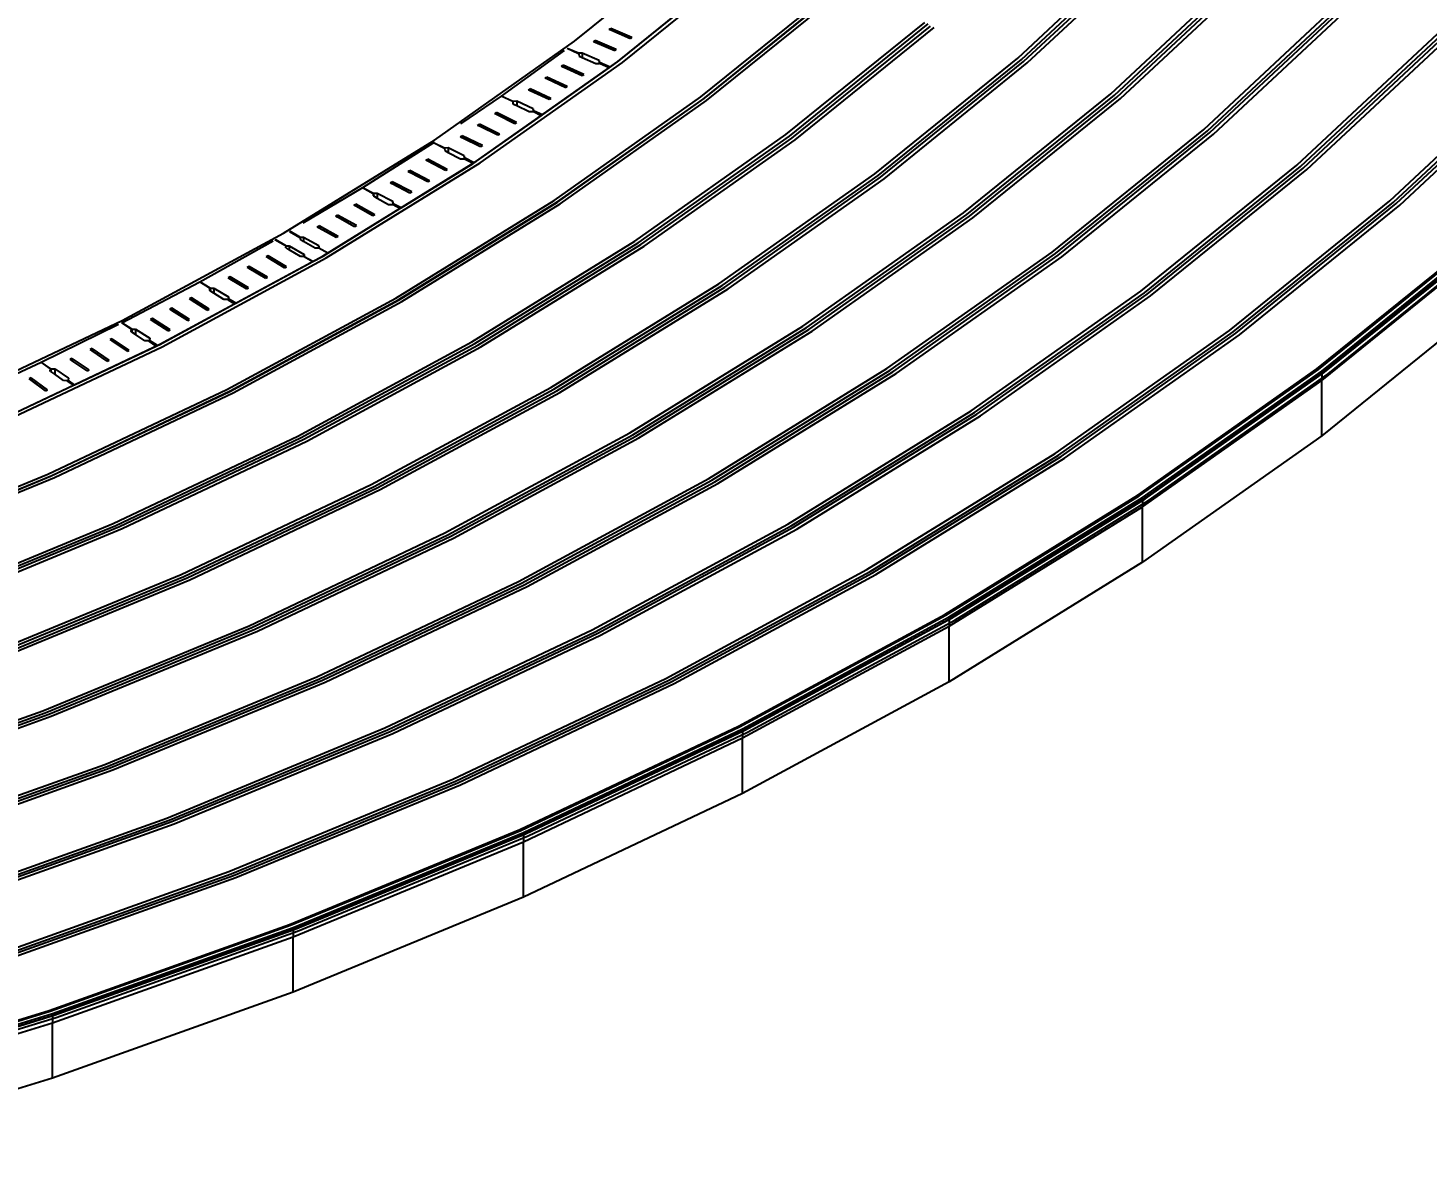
# Model space of a CAD drawing. Header units: centimetres. Extents: x -292707 to 138715, y -53922 to 66277.
# Drawn here: x 95089 to 96681, y -20216 to -18933 of the extents above; entities that cross this region are included whole.
import ezdxf

# ---------------------------------------------------------------- set-up
doc = ezdxf.new("R2010")
doc.units = ezdxf.units.CM
doc.layers.add('A-ALINE-7', color=119, linetype='Continuous')
doc.styles.add('Scale 500', font='GOTHICB.TTF', dxfattribs={"height": 175})

# ---------------------------------------------------------------- blocks, each defined once
blk = doc.blocks.new('A$Cbf84a4b9')
at = {"layer": 'A-ALINE-7'}
for p, q in [((14466.4, 1555.3), (14612.5, 1673.5)), ((14970.7, 1536.1), (15117.9, 1673.5)), ((14974.9, 1534.5), (15122.3, 1672.1)), ((14977.4, 1532.1), (15124.7, 1669.5)), ((14981.6, 1530.6), (15129.1, 1668.1)), ((14515.7, 1532.2), (14663.7, 1651.8)), ((14521.2, 1531.2), (14669.9, 1651.5)), ((15076.5, 1495.4), (15228.1, 1637)), ((15080.7, 1493.8), (15232.5, 1635.6)), ((15083.4, 1491.7), (15235.1, 1633.3)), ((15087.6, 1490.1), (15239.5, 1631.9)), ((14610.2, 1491.9), (14763.2, 1615.7)), ((14612.7, 1489.5), (14765.5, 1613)), ((14614.1, 1490.1), (14767.4, 1614.1)), ((14616.7, 1487.8), (14769.7, 1611.4)), ((15182.3, 1454.8), (15338.4, 1600.5)), ((15186.5, 1453.2), (15342.7, 1599.1)), ((15189.3, 1451.3), (15345.6, 1597.1)), ((15193.5, 1449.7), (15349.9, 1595.7)), ((14517.1, 1533), (14577.7, 1582)), ((14707.1, 1449.1), (14864.9, 1576.7)), ((14506.1, 1568.6), (14507.9, 1570)), ((14507.9, 1567.8), (14506.1, 1568.6)), ((14531.9, 1559.6), (14507.9, 1570)), ((14507.9, 1570), (14507.9, 1567.8)), ((14530.1, 1558.2), (14507.9, 1567.8)), ((14711.1, 1447.3), (14869, 1575.1)), ((14713.7, 1445.1), (14871.5, 1572.6)), ((14717.7, 1443.3), (14875.6, 1571)), ((15288.1, 1414.2), (15448.6, 1564)), ((15292.3, 1412.6), (15452.9, 1562.6)), ((15295.3, 1410.9), (15456, 1560.9)), ((14307.1, 1442.9), (14466.4, 1555.3)), ((14454.7, 1544.7), (14383.2, 1493)), ((14471.1, 1541.6), (14458.2, 1547.1)), ((14458.2, 1547), (14458.2, 1547.1)), ((14471.1, 1541.1), (14458.2, 1547)), ((14488.2, 1554.8), (14490, 1556.1)), ((14490, 1554), (14488.2, 1554.8)), ((14514, 1545.8), (14490, 1556.1)), ((14490, 1556.1), (14490, 1554)), ((14512.2, 1544.4), (14490, 1554)), ((14514, 1545.8), (14512.2, 1544.4)), ((14531.9, 1559.6), (14530.1, 1558.2)), ((15299.5, 1409.3), (15460.3, 1559.4)), ((14354.3, 1418.5), (14515.7, 1532.2)), ((14359, 1416.8), (14521.2, 1531.2)), ((14451.7, 1526.8), (14453.6, 1528.1)), ((14477, 1517.3), (14453.6, 1528.1)), ((14453.6, 1528.1), (14453.6, 1525.9)), ((14475.3, 1541.9), (14471.1, 1541.6)), ((14471.1, 1541.6), (14471.1, 1541.1)), ((14471.4, 1541), (14471.1, 1541.1)), ((14471.4, 1541), (14471.9, 1538.5)), ((14471.9, 1538.5), (14475.3, 1537)), ((14494.5, 1533.6), (14475.3, 1541.9)), ((14475.3, 1541.9), (14475.3, 1537)), ((14475.3, 1537), (14490.6, 1529.9)), ((14490.6, 1529.9), (14494.5, 1530.1)), ((14495.1, 1531.2), (14494.5, 1533.6)), ((14494.5, 1533.6), (14494.5, 1530.1)), ((14494.5, 1530.1), (14494.8, 1530.2)), ((14495.1, 1530), (14494.8, 1530.2)), ((14507.2, 1526), (14495.1, 1531.2)), ((14495.1, 1531.2), (14495.1, 1530)), ((14505.9, 1525.1), (14495.1, 1530)), ((14507.2, 1526), (14517.1, 1533)), ((14808.1, 1404.5), (14970.7, 1536.1)), ((14812.1, 1402.7), (14974.9, 1534.5)), ((14814.8, 1400.7), (14977.4, 1532.1)), ((14818.7, 1398.9), (14981.6, 1530.6)), ((14429.9, 1471.4), (14505.9, 1525.1)), ((14433, 1513.2), (14434.9, 1514.6)), ((14434.9, 1512.4), (14433, 1513.2)), ((14458.3, 1503.8), (14434.9, 1514.6)), ((14434.9, 1514.6), (14434.9, 1512.4)), ((14456.5, 1502.4), (14434.9, 1512.4)), ((14453.6, 1525.9), (14451.7, 1526.8)), ((14475.2, 1515.9), (14453.6, 1525.9)), ((14477, 1517.3), (14475.2, 1515.9)), ((14505.9, 1525.1), (14507.2, 1526)), ((15393.9, 1373.6), (15558.8, 1527.5)), ((15398.1, 1372), (15563.1, 1526.1)), ((15401.3, 1370.5), (15566.4, 1524.6)), ((15405.5, 1368.9), (15570.8, 1523.2)), ((14414.3, 1499.7), (14416.2, 1501)), ((14416.2, 1498.8), (14414.3, 1499.7)), ((14439.6, 1490.2), (14416.2, 1501)), ((14416.2, 1501), (14416.2, 1498.8)), ((14437.7, 1488.9), (14416.2, 1498.8)), ((14458.3, 1503.8), (14456.5, 1502.4)), ((14383.2, 1493), (14336.6, 1461.3)), ((14396.2, 1486.6), (14383.2, 1493)), ((14396.5, 1486.8), (14383.2, 1493)), ((14396.2, 1486.6), (14396.5, 1484.2)), ((14400.7, 1487.1), (14396.5, 1486.8)), ((14396.5, 1486.8), (14396.5, 1484.2)), ((14396.5, 1484.2), (14396.5, 1484.2)), ((14396.5, 1484.2), (14400.7, 1482.1)), ((14419.5, 1478.5), (14400.7, 1487.1)), ((14400.7, 1487.1), (14400.7, 1482.1)), ((14400.7, 1482.1), (14414.8, 1475.2)), ((14439.6, 1490.2), (14437.7, 1488.9)), ((14443.3, 1374.1), (14610.2, 1491.9)), ((14446.2, 1372.1), (14612.7, 1489.5)), ((14447.1, 1372.2), (14614.1, 1490.1)), ((14450, 1370.2), (14616.7, 1487.8)), ((14909, 1359.9), (15076.5, 1495.4)), ((14913, 1358.2), (15080.7, 1493.8)), ((14915.8, 1356.2), (15083.4, 1491.7)), ((14919.8, 1354.5), (15087.6, 1490.1)), ((14355.1, 1418.7), (14428.7, 1470.6)), ((14375.8, 1472.7), (14377.7, 1474.1)), ((14377.7, 1471.8), (14375.8, 1472.7)), ((14400.6, 1462.8), (14377.7, 1474.1)), ((14377.7, 1474.1), (14377.7, 1471.8)), ((14398.6, 1461.5), (14377.7, 1471.8)), ((14414.8, 1475.2), (14419, 1475.4)), ((14419.5, 1475.2), (14419, 1475.4)), ((14419.9, 1476), (14419.5, 1478.5)), ((14419.5, 1478.5), (14419.5, 1475.2)), ((14419.9, 1474.9), (14419.5, 1475.2)), ((14429.9, 1471.4), (14419.9, 1476)), ((14419.9, 1476), (14419.9, 1474.9)), ((14428.7, 1470.6), (14419.9, 1474.9)), ((14428.7, 1470.6), (14429.9, 1471.4)), ((14356.3, 1459.5), (14358.3, 1460.9)), ((14358.3, 1458.6), (14356.3, 1459.5)), ((14381.1, 1449.6), (14358.3, 1460.9)), ((14358.3, 1460.9), (14358.3, 1458.6)), ((14379.2, 1448.3), (14358.3, 1458.6)), ((14381.1, 1449.6), (14379.2, 1448.3)), ((14400.6, 1462.8), (14398.6, 1461.5)), ((14535.2, 1327.7), (14707.1, 1449.1)), ((15010, 1315.4), (15182.3, 1454.8)), ((15013.9, 1313.6), (15186.5, 1453.2)), ((15016.8, 1311.8), (15189.3, 1451.3)), ((15020.8, 1310.1), (15193.5, 1449.7)), ((14135.3, 1336.9), (14307.1, 1442.9)), ((14306.1, 1439.8), (14225.3, 1388.6)), ((14318.4, 1433.8), (14306.1, 1439.9)), ((14318.4, 1433.4), (14306.1, 1439.8)), ((14306.1, 1439.8), (14306.1, 1439.8)), ((14322.7, 1434), (14318.4, 1433.8)), ((14318.4, 1433.8), (14318.4, 1433.4)), ((14318.7, 1433.2), (14318.4, 1433.4)), ((14318.7, 1433.2), (14318.9, 1430.8)), ((14340.9, 1425), (14322.7, 1434)), ((14322.7, 1434), (14322.7, 1428.8)), ((14336.9, 1446.4), (14338.8, 1447.7)), ((14338.8, 1445.4), (14336.9, 1446.4)), ((14361.7, 1436.5), (14338.8, 1447.7)), ((14338.8, 1447.7), (14338.8, 1445.4)), ((14359.7, 1435.1), (14338.8, 1445.4)), ((14361.7, 1436.5), (14359.7, 1435.1)), ((14538.9, 1325.8), (14711.1, 1447.3)), ((14541.8, 1323.9), (14713.7, 1445.1)), ((14545.6, 1322), (14717.7, 1443.3)), ((14180.4, 1311.1), (14354.3, 1418.5)), ((14184.1, 1308.8), (14359, 1416.8)), ((14297.5, 1419.8), (14299.5, 1421.1)), ((14299.5, 1418.7), (14297.5, 1419.8)), ((14321.7, 1409.4), (14299.5, 1421.1)), ((14299.5, 1421.1), (14299.5, 1418.7)), ((14319.7, 1408.1), (14299.5, 1418.7)), ((14318.9, 1430.8), (14322.7, 1428.8)), ((14322.7, 1428.8), (14336.6, 1421.4)), ((14336.6, 1421.4), (14340.9, 1421.6)), ((14341.3, 1422.6), (14340.9, 1425)), ((14340.9, 1425), (14340.9, 1421.5)), ((14340.9, 1421.5), (14340.9, 1421.6)), ((14341.3, 1421.3), (14340.9, 1421.5)), ((14352.5, 1417.1), (14341.3, 1422.6)), ((14341.3, 1422.6), (14341.3, 1421.3)), ((14351.1, 1416.2), (14341.3, 1421.3)), ((14351.1, 1416.2), (14352.5, 1417.1)), ((14352.5, 1417.1), (14355.1, 1418.7)), ((14269.1, 1365.6), (14351.1, 1416.2)), ((14277.3, 1407), (14279.3, 1408.2)), ((14279.3, 1405.9), (14277.3, 1407)), ((14301.5, 1396.6), (14279.3, 1408.2)), ((14279.3, 1408.2), (14279.3, 1405.9)), ((14299.5, 1395.3), (14279.3, 1405.9)), ((14321.7, 1409.4), (14319.7, 1408.1)), ((14630.8, 1279.4), (14808.1, 1404.5)), ((14634.6, 1277.5), (14812.1, 1402.7)), ((15110.9, 1270.8), (15288.1, 1414.2)), ((15114.9, 1269.1), (15292.3, 1412.6)), ((15117.9, 1267.4), (15295.3, 1410.9)), ((15121.8, 1265.6), (15299.5, 1409.3)), ((14225.3, 1388.6), (14157.6, 1348.2)), ((14237.9, 1382), (14225.3, 1388.6)), ((14237.6, 1381.8), (14225.3, 1388.6)), ((14257.1, 1394.2), (14259.1, 1395.4)), ((14259.1, 1393.1), (14257.1, 1394.2)), ((14281.3, 1383.8), (14259.1, 1395.4)), ((14259.1, 1395.4), (14259.1, 1393.1)), ((14279.3, 1382.5), (14259.1, 1393.1)), ((14301.5, 1396.6), (14299.5, 1395.3)), ((14637.5, 1275.6), (14814.8, 1400.7)), ((14641.2, 1273.7), (14818.7, 1398.9)), ((14215.6, 1368.7), (14217.7, 1369.9)), ((14239.3, 1357.9), (14217.7, 1369.9)), ((14217.7, 1369.9), (14217.7, 1367.5)), ((14237.6, 1381.8), (14237.6, 1379.3)), ((14237.6, 1379.3), (14237.9, 1379.2)), ((14242.1, 1382.1), (14237.9, 1382)), ((14237.9, 1382), (14237.9, 1379.2)), ((14237.9, 1379.2), (14242.1, 1376.8)), ((14259.9, 1372.8), (14242.1, 1382.1)), ((14242.1, 1382.1), (14242.1, 1376.8)), ((14242.1, 1376.8), (14254.9, 1369.7)), ((14254.9, 1369.7), (14259.1, 1369.7)), ((14259.9, 1369.3), (14259.1, 1369.7)), ((14260.1, 1370.3), (14259.9, 1372.8)), ((14259.9, 1372.8), (14259.9, 1369.3)), ((14260.1, 1369.2), (14259.9, 1369.3)), ((14269.1, 1365.6), (14260.1, 1370.3)), ((14260.1, 1370.3), (14260.1, 1369.2)), ((14267.9, 1364.8), (14260.1, 1369.2)), ((14263.3, 1263), (14443.3, 1374.1)), ((14266.7, 1261.3), (14446.2, 1372.1)), ((14266.9, 1261), (14447.1, 1372.2)), ((14270.2, 1259.3), (14450, 1370.2)), ((14281.3, 1383.8), (14279.3, 1382.5)), ((15211.8, 1226.2), (15393.9, 1373.6)), ((15215.8, 1224.5), (15398.1, 1372)), ((15218.9, 1223), (15401.3, 1370.5)), ((15222.9, 1221.2), (15405.5, 1368.9)), ((14185.9, 1314.2), (14267.9, 1364.8)), ((14194.8, 1356.3), (14196.9, 1357.5)), ((14196.9, 1355.1), (14194.8, 1356.3)), ((14218.4, 1345.5), (14196.9, 1357.5)), ((14196.9, 1357.5), (14196.9, 1355.1)), ((14216.3, 1344.2), (14196.9, 1355.1)), ((14217.7, 1367.5), (14215.6, 1368.7)), ((14237.2, 1356.7), (14217.7, 1367.5)), ((14239.3, 1357.9), (14237.2, 1356.7)), ((14267.9, 1364.8), (14269.1, 1365.6)), ((14726.4, 1231.1), (14909, 1359.9)), ((14730.2, 1229.2), (14913, 1358.2)), ((14733.1, 1227.4), (14915.8, 1356.2)), ((14736.9, 1225.5), (14919.8, 1354.5)), ((14142.2, 1338.7), (14154.1, 1332)), ((14154.6, 1332.1), (14142.7, 1339)), ((14173.9, 1343.8), (14176, 1345.1)), ((14176, 1342.6), (14173.9, 1343.8)), ((14197.6, 1333), (14176, 1345.1)), ((14176, 1345.1), (14176, 1342.6)), ((14195.5, 1331.8), (14176, 1342.6)), ((14218.4, 1345.5), (14216.3, 1344.2)), ((13951.8, 1237.6), (14135.3, 1336.9)), ((14040.2, 1281.5), (14123.6, 1328.1)), ((14137.7, 1322.3), (14125.7, 1329.2)), ((14126.5, 1329.7), (14138.3, 1322.6)), ((14137.7, 1322.3), (14138.3, 1322.3)), ((14138.2, 1320.2), (14138.3, 1322.3)), ((14138.3, 1322.3), (14138.3, 1322.6)), ((14138.3, 1322.3), (14142, 1322.3)), ((14142, 1322.3), (14158.9, 1312.5)), ((14142, 1322.3), (14142, 1317.9)), ((14154.1, 1332), (14154.6, 1332)), ((14154.6, 1332), (14154.6, 1332.1)), ((14158.3, 1332), (14154.6, 1332)), ((14154.6, 1329.6), (14154.6, 1332)), ((14158.3, 1327.5), (14154.6, 1329.6)), ((14175.6, 1322.4), (14158.3, 1332)), ((14158.3, 1332), (14158.3, 1327.5)), ((14171.6, 1319.8), (14158.3, 1327.5)), ((14175.6, 1319.9), (14175.6, 1322.4)), ((14175.6, 1322.4), (14175.6, 1319.8)), ((14197.6, 1333), (14195.5, 1331.8)), ((14349.7, 1213.2), (14535.2, 1327.7)), ((14353.2, 1211.2), (14538.9, 1325.8)), ((14356.5, 1209.5), (14541.8, 1323.9)), ((14360, 1207.4), (14545.6, 1322)), ((15311.2, 1182.4), (15498.1, 1333.6)), ((15312.8, 1181.7), (15499.7, 1332.9)), ((15316.7, 1179.9), (15503.9, 1331.3)), ((15316.7, 1177.5), (15503.9, 1328.9)), ((15319.9, 1178.5), (15507.3, 1330.1)), ((15323.9, 1176.8), (15511.4, 1328.5)), ((13994.6, 1210.5), (14180.4, 1311.1)), ((13997.2, 1207.7), (14184.1, 1308.8)), ((14117.8, 1311.2), (14115.6, 1310)), ((14117.8, 1308.7), (14115.6, 1310)), ((14138.7, 1298.7), (14117.8, 1311.2)), ((14117.8, 1311.2), (14117.8, 1308.7)), ((14136.5, 1297.5), (14117.8, 1308.7)), ((14138.3, 1320.1), (14138.2, 1320.2)), ((14142, 1317.9), (14138.3, 1320.1)), ((14154.9, 1310.2), (14142, 1317.9)), ((14158.9, 1310.2), (14154.9, 1310.2)), ((14158.9, 1312.5), (14158.9, 1310.2)), ((14158.9, 1310.2), (14159.1, 1310.2)), ((14158.9, 1310.2), (14158.9, 1310.1)), ((14168.7, 1304.5), (14158.9, 1310.1)), ((14159.1, 1310.2), (14168.7, 1304.5)), ((14168.7, 1304.5), (14180.4, 1310.8)), ((14175.6, 1319.8), (14171.6, 1319.8)), ((14175.6, 1319.9), (14175.6, 1319.8)), ((14175.8, 1319.8), (14175.6, 1319.9)), ((14175.8, 1319.8), (14175.6, 1319.8)), ((14175.6, 1319.8), (14175.6, 1319.8)), ((14185.7, 1314.1), (14175.8, 1319.8)), ((14185.9, 1314.2), (14175.8, 1319.8)), ((14180.4, 1310.8), (14185.7, 1314.1)), ((14185.7, 1314.1), (14185.9, 1314.2)), ((14822, 1182.8), (15010, 1315.4)), ((14825.8, 1180.9), (15013.9, 1313.6)), ((14828.8, 1179.2), (15016.8, 1311.8)), ((14832.5, 1177.3), (15020.8, 1310.1)), ((15316.7, 1169.3), (15503.9, 1320.7)), ((14081.1, 1257.1), (14168.7, 1304.5)), ((14096.2, 1299.1), (14094.1, 1297.9)), ((14096.2, 1296.6), (14094.1, 1297.9)), ((14117.1, 1286.7), (14096.2, 1299.1)), ((14096.2, 1299.1), (14096.2, 1296.6)), ((14114.9, 1285.5), (14096.2, 1296.6)), ((14136.5, 1297.5), (14138.7, 1298.7)), ((14168.7, 1304.5), (14168.7, 1304.5)), ((13951.5, 1234.9), (14040.2, 1281.5)), ((14051.7, 1274.2), (14040.2, 1281.5)), ((14052, 1274.4), (14040.2, 1281.5)), ((14051.5, 1271.8), (14051.7, 1274.2)), ((14051.7, 1274.2), (14051.7, 1271.7)), ((14052, 1274.4), (14052, 1271.4)), ((14052, 1274.4), (14056.3, 1274.4)), ((14056.3, 1274.4), (14056.3, 1268.7)), ((14056.3, 1274.4), (14073, 1264.4)), ((14074.7, 1287.1), (14072.5, 1285.9)), ((14074.7, 1284.6), (14072.5, 1285.9)), ((14074.7, 1287.1), (14074.7, 1284.6)), ((14095.5, 1274.6), (14074.7, 1287.1)), ((14093.4, 1273.4), (14074.7, 1284.6)), ((14093.4, 1273.4), (14095.5, 1274.6)), ((14114.9, 1285.5), (14117.1, 1286.7)), ((14439.6, 1161.4), (14630.8, 1279.4)), ((14443.1, 1159.3), (14634.6, 1277.5)), ((14446.3, 1157.6), (14637.5, 1275.6)), ((14449.9, 1155.6), (14641.2, 1273.7)), ((14030.6, 1263.2), (14028.4, 1262)), ((14030.6, 1260.6), (14028.4, 1262)), ((14050.8, 1250.4), (14030.6, 1263.2)), ((14030.6, 1263.2), (14030.6, 1260.6)), ((14048.6, 1249.2), (14030.6, 1260.6)), ((14051.7, 1271.7), (14051.5, 1271.8)), ((14052, 1271.4), (14051.7, 1271.7)), ((14056.3, 1268.7), (14052, 1271.4)), ((14067.6, 1261.5), (14056.3, 1268.7)), ((14071.9, 1261.4), (14067.6, 1261.5)), ((14071.1, 1159), (14263.3, 1263)), ((14072.9, 1260.8), (14071.9, 1261.4)), ((14073, 1264.4), (14072.9, 1262)), ((14081.1, 1257.1), (14072.9, 1262)), ((14072.9, 1262), (14072.9, 1260.8)), ((14079.8, 1256.4), (14072.9, 1260.8)), ((14074.4, 1156.8), (14266.9, 1261)), ((14074.9, 1157.5), (14266.7, 1261.3)), ((14078.2, 1155.3), (14270.2, 1259.3)), ((14917.7, 1134.5), (15110.9, 1270.8)), ((14921.4, 1132.6), (15114.9, 1269.1)), ((14924.4, 1130.9), (15117.9, 1267.4)), ((14928.2, 1129), (15121.8, 1265.6)), ((15503.9, 1257.6), (15316.7, 1106.2)), ((13993.8, 1209.9), (14079.8, 1256.4)), ((14008.4, 1251.5), (14006.2, 1250.3)), ((14008.4, 1248.9), (14006.2, 1250.3)), ((14028.6, 1238.7), (14008.4, 1251.5)), ((14008.4, 1251.5), (14008.4, 1248.9)), ((14026.4, 1237.5), (14008.4, 1248.9)), ((14048.6, 1249.2), (14050.8, 1250.4)), ((14079.8, 1256.4), (14081.1, 1257.1)), ((13757.3, 1145.5), (13951.8, 1237.6)), ((13859.9, 1190.1), (13947.7, 1233.2)), ((13951.5, 1234.9), (13951.4, 1234.9)), ((13962.9, 1227.6), (13951.5, 1234.9)), ((13962.3, 1227.5), (13951.5, 1234.9)), ((13962, 1225.1), (13962.3, 1227.5)), ((13962.3, 1227.5), (13962.3, 1224.8)), ((13962.9, 1227.6), (13962.9, 1224.4)), ((13962.9, 1227.6), (13967.2, 1227.5)), ((13967.2, 1227.5), (13967.2, 1221.5)), ((13967.2, 1227.5), (13983.3, 1217.2)), ((13986.2, 1239.8), (13984, 1238.7)), ((13986.2, 1237.3), (13984, 1238.7)), ((13986.2, 1239.8), (13986.2, 1237.3)), ((14006.4, 1227), (13986.2, 1239.8)), ((14004.2, 1225.9), (13986.2, 1237.3)), ((14004.2, 1225.9), (14006.4, 1227)), ((14026.4, 1237.5), (14028.6, 1238.7)), ((14529.5, 1109.5), (14726.4, 1231.1)), ((14533, 1107.5), (14730.2, 1229.2)), ((14536.1, 1105.8), (14733.1, 1227.4)), ((15013.3, 1086.2), (15211.8, 1226.2)), ((13797.8, 1117.2), (13994.6, 1210.5)), ((13940.6, 1216.8), (13938.3, 1215.7)), ((13940.6, 1214.2), (13938.3, 1215.7)), ((13960, 1203.6), (13940.6, 1216.8)), ((13940.6, 1216.8), (13940.6, 1214.2)), ((13957.8, 1202.5), (13940.6, 1214.2)), ((13962.3, 1224.8), (13962, 1225.1)), ((13962.9, 1224.4), (13962.3, 1224.8)), ((13967.2, 1221.5), (13962.9, 1224.4)), ((13977.5, 1214.5), (13967.2, 1221.5)), ((13981.8, 1214.3), (13977.5, 1214.5)), ((13983.1, 1213.4), (13981.8, 1214.3)), ((13983.3, 1217.2), (13983.1, 1214.8)), ((13992.1, 1209.1), (13983.1, 1214.8)), ((13983.1, 1214.8), (13983.1, 1213.4)), ((13990.6, 1208.3), (13983.1, 1213.4)), ((13992.1, 1209.1), (13993.8, 1209.9)), ((14151.6, 1106), (14349.7, 1213.2)), ((14154.9, 1103.9), (14353.2, 1211.2)), ((14539.7, 1103.8), (14736.9, 1225.5)), ((15017.1, 1084.3), (15215.8, 1224.5)), ((15020.1, 1082.7), (15218.9, 1223)), ((15023.8, 1080.8), (15222.9, 1221.2)), ((13799.2, 1113.9), (13997.2, 1207.7)), ((13894.9, 1194.4), (13892.6, 1193.3)), ((13894.9, 1194.4), (13894.9, 1191.7)), ((13914.3, 1181.2), (13894.9, 1194.4)), ((13897.8, 1164.4), (13990.6, 1208.3)), ((13917.8, 1205.6), (13915.5, 1204.5)), ((13917.8, 1202.9), (13915.5, 1204.5)), ((13937.2, 1192.4), (13917.8, 1205.6)), ((13917.8, 1205.6), (13917.8, 1202.9)), ((13934.9, 1191.3), (13917.8, 1202.9)), ((13957.8, 1202.5), (13960, 1203.6)), ((13990.6, 1208.3), (13992.1, 1209.1)), ((14158.5, 1102.3), (14356.5, 1209.5)), ((14161.8, 1100.2), (14360, 1207.4)), ((13766.1, 1146.9), (13859.9, 1190.1)), ((13870.9, 1182.6), (13859.9, 1190.1)), ((13870.5, 1182.4), (13859.9, 1190.1)), ((13870, 1180), (13870.5, 1182.4)), ((13870.5, 1179.6), (13870, 1180)), ((13870.5, 1182.4), (13870.5, 1179.6)), ((13870.9, 1179.4), (13870.5, 1179.6)), ((13870.9, 1182.6), (13870.9, 1179.4)), ((13870.9, 1182.6), (13875.1, 1182.4)), ((13875.1, 1176.3), (13870.9, 1179.4)), ((13875.1, 1182.4), (13875.1, 1176.3)), ((13875.1, 1182.4), (13890.7, 1171.9)), ((13894.9, 1191.7), (13892.6, 1193.3)), ((13912.1, 1180.1), (13894.9, 1191.7)), ((13912.1, 1180.1), (13914.3, 1181.2)), ((13934.9, 1191.3), (13937.2, 1192.4)), ((14619.4, 1057.7), (14822, 1182.8)), ((14622.9, 1055.6), (14825.8, 1180.9)), ((14626, 1054), (14828.8, 1179.2)), ((15107.4, 1038.6), (15311.2, 1182.4)), ((15108.9, 1037.9), (15312.8, 1181.7)), ((15112.7, 1036), (15316.7, 1179.9)), ((15115.7, 1034.4), (15319.9, 1178.5)), ((13803.6, 1119.8), (13896.4, 1163.7)), ((13848.2, 1172.2), (13845.9, 1171.1)), ((13848.2, 1169.4), (13845.9, 1171.1)), ((13867, 1158.6), (13848.2, 1172.2)), ((13848.2, 1172.2), (13848.2, 1169.4)), ((13864.6, 1157.5), (13848.2, 1169.4)), ((13885, 1169.2), (13875.1, 1176.3)), ((13889.2, 1168.9), (13885, 1169.2)), ((13890.3, 1168.1), (13889.2, 1168.9)), ((13890.7, 1171.9), (13890.3, 1169.4)), ((13897.8, 1164.4), (13890.3, 1169.4)), ((13890.3, 1169.4), (13890.3, 1168.1)), ((13896.4, 1163.7), (13890.3, 1168.1)), ((13896.4, 1163.7), (13897.8, 1164.4)), ((14629.5, 1051.9), (14832.5, 1177.3)), ((15112.7, 1033.5), (15316.7, 1177.5)), ((15112.7, 1025.3), (15316.7, 1169.3)), ((15119.5, 1032.5), (15323.9, 1176.8)), ((15316.7, 1177.5), (15316.7, 1169.3)), ((15316.7, 1106.2), (15316.7, 1169.3)), ((13864.6, 1157.5), (13867, 1158.6)), ((13867.3, 1062.5), (14071.1, 1159)), ((13870.4, 1060.3), (14074.4, 1156.8)), ((13871.7, 1061.2), (14074.9, 1157.5)), ((13874.8, 1058.9), (14078.2, 1155.3)), ((14235.3, 1050.9), (14439.6, 1161.4)), ((14238.6, 1048.7), (14443.1, 1159.3)), ((14242.1, 1047.1), (14446.3, 1157.6)), ((14245.4, 1045), (14449.9, 1155.6)), ((14709.3, 1005.8), (14917.7, 1134.5)), ((14712.8, 1003.8), (14921.4, 1132.6)), ((14715.8, 1002.1), (14924.4, 1130.9)), ((14719.3, 1000.1), (14928.2, 1129)), ((13941.6, 1006.6), (14151.6, 1106)), ((13944.6, 1004.3), (14154.9, 1103.9)), ((13948.8, 1002.9), (14158.5, 1102.3)), ((13951.8, 1000.6), (14161.8, 1100.2)), ((14319.1, 995.7), (14529.5, 1109.5)), ((14322.4, 993.5), (14533, 1107.5)), ((14325.7, 991.9), (14536.1, 1105.8)), ((14329, 989.8), (14539.7, 1103.8)), ((15316.7, 1106.2), (15112.7, 962.3)), ((14799.2, 954), (15013.3, 1086.2)), ((14802.7, 951.9), (15017.1, 1084.3)), ((14805.6, 950.3), (15020.1, 1082.7)), ((14809.2, 948.3), (15023.8, 1080.8)), ((13653, 974.1), (13867.3, 1062.5)), ((13655.8, 971.6), (13870.4, 1060.3)), ((13658.1, 972.9), (13871.7, 1061.2)), ((13660.8, 970.5), (13874.8, 1058.9)), ((14018.9, 948.4), (14235.3, 1050.9)), ((14402.9, 940.5), (14619.4, 1057.7)), ((14406.2, 938.4), (14622.9, 1055.6)), ((14409.3, 936.7), (14626, 1054)), ((14412.6, 934.6), (14629.5, 1051.9)), ((14021.9, 946.1), (14238.6, 1048.7)), ((14025.8, 944.6), (14242.1, 1047.1)), ((14028.8, 942.3), (14245.4, 1045)), ((14887.7, 902.9), (15107.4, 1038.6)), ((14889.1, 902.1), (15108.9, 1037.9)), ((14892.6, 900.1), (15112.7, 1036)), ((14892.6, 897.6), (15112.7, 1033.5)), ((14892.6, 889.5), (15112.7, 1025.3)), ((14895.5, 898.5), (15115.7, 1034.4)), ((14899, 896.4), (15119.5, 1032.5)), ((15112.7, 1033.5), (15112.7, 1025.3)), ((15112.7, 962.3), (15112.7, 1025.3)), ((13720.7, 915.4), (13941.6, 1006.6)), ((13723.5, 913), (13944.6, 1004.3)), ((13728.1, 911.7), (13948.8, 1002.9)), ((14486.7, 885.4), (14709.3, 1005.8)), ((14490, 883.2), (14712.8, 1003.8)), ((13730.9, 909.3), (13951.8, 1000.6)), ((14096.2, 890.1), (14319.1, 995.7)), ((14099.2, 887.9), (14322.4, 993.5)), ((14102.8, 886.3), (14325.7, 991.9)), ((14105.8, 884), (14329, 989.8)), ((14492.9, 881.5), (14715.8, 1002.1)), ((14496.2, 879.4), (14719.3, 1000.1)), ((15112.7, 962.3), (14892.6, 826.4)), ((13791.2, 854.4), (14018.9, 948.4)), ((13794, 852), (14021.9, 946.1)), ((13798.2, 850.6), (14025.8, 944.6)), ((13801, 848.2), (14028.8, 942.3)), ((14173.5, 831.9), (14402.9, 940.5)), ((14570.4, 830.2), (14799.2, 954)), ((14573.7, 828.1), (14802.7, 951.9)), ((14576.5, 826.4), (14805.6, 950.3)), ((14579.8, 824.2), (14809.2, 948.3)), ((14176.5, 829.6), (14406.2, 938.4)), ((14179.8, 828), (14409.3, 936.7)), ((14182.8, 825.7), (14412.6, 934.6)), ((14652.9, 775.9), (14887.7, 902.9)), ((14654.2, 775.1), (14889.1, 902.1)), ((14657.5, 772.9), (14892.6, 900.1)), ((14657.5, 770.4), (14892.6, 897.6)), ((14660.1, 771.2), (14895.5, 898.5)), ((14663.4, 769), (14899, 896.4)), ((14892.6, 897.6), (14892.6, 889.5)), ((13861.7, 793.3), (14096.2, 890.1)), ((13864.4, 790.9), (14099.2, 887.9)), ((13868.3, 789.4), (14102.8, 886.3)), ((13871, 787), (14105.8, 884)), ((14250.8, 773.7), (14486.7, 885.4)), ((14253.8, 771.4), (14490, 883.2)), ((14256.8, 769.7), (14492.9, 881.5)), ((14259.8, 767.4), (14496.2, 879.4)), ((14657.5, 762.3), (14892.6, 889.5)), ((14892.6, 826.4), (14892.6, 889.5)), ((13932.1, 732.3), (14173.5, 831.9)), ((13934.9, 729.9), (14176.5, 829.6)), ((13938.4, 728.3), (14179.8, 828)), ((14328.1, 715.5), (14570.4, 830.2)), ((14331.1, 713.2), (14573.7, 828.1)), ((13941.1, 725.9), (14182.8, 825.7)), ((14333.8, 711.4), (14576.5, 826.4)), ((14336.8, 709.1), (14579.8, 824.2)), ((14892.6, 826.4), (14657.5, 699.2)), ((13616.6, 705.6), (13861.7, 793.3)), ((13619.1, 703.1), (13864.4, 790.9)), ((13623.2, 701.6), (13868.3, 789.4)), ((13625.7, 699.1), (13871, 787)), ((14002.6, 671.2), (14250.8, 773.7)), ((14005.4, 668.8), (14253.8, 771.4)), ((14008.4, 667.1), (14256.8, 769.7)), ((14011.2, 664.7), (14259.8, 767.4)), ((14404.1, 658.1), (14652.9, 775.9)), ((14405.3, 657.2), (14654.2, 775.1)), ((14408.4, 654.9), (14657.5, 772.9)), ((14408.4, 652.5), (14657.5, 770.4)), ((14410.8, 653.1), (14660.1, 771.2)), ((14413.8, 650.8), (14663.4, 769)), ((14657.5, 770.4), (14657.5, 762.3)), ((14408.4, 644.3), (14657.5, 762.3)), ((14657.5, 699.2), (14657.5, 762.3)), ((13679.9, 642), (13932.1, 732.3)), ((13682.4, 639.5), (13934.9, 729.9)), ((13686, 637.9), (13938.4, 728.3)), ((13688.5, 635.4), (13941.1, 725.9)), ((14073.1, 610.2), (14328.1, 715.5)), ((14075.9, 607.8), (14331.1, 713.2)), ((14078.5, 605.9), (14333.8, 711.4)), ((14081.2, 603.5), (14336.8, 709.1)), ((14657.5, 699.2), (14408.4, 581.2)), ((13743.3, 578.4), (14002.6, 671.2)), ((13745.8, 575.9), (14005.4, 668.8)), ((13748.8, 574.2), (14008.4, 667.1)), ((13751.3, 571.7), (14011.2, 664.7)), ((14142.4, 550.1), (14404.1, 658.1)), ((14143.5, 549.1), (14405.3, 657.2)), ((14146.3, 546.7), (14408.4, 654.9)), ((14148.5, 544.8), (14410.8, 653.1)), ((14146.3, 544.3), (14408.4, 652.5)), ((14146.3, 536.1), (14408.4, 644.3)), ((14151.3, 542.4), (14413.8, 650.8)), ((14408.4, 652.5), (14408.4, 644.3)), ((14408.4, 581.2), (14408.4, 644.3)), ((13806.6, 514.8), (14073.1, 610.2)), ((13809.1, 512.3), (14075.9, 607.8)), ((13811.6, 510.4), (14078.5, 605.9)), ((13814.1, 507.9), (14081.2, 603.5)), ((14408.4, 581.2), (14146.3, 473)), ((13869, 452.2), (14142.4, 550.1)), ((13870, 451.2), (14143.5, 549.1)), ((13872.5, 448.7), (14146.3, 546.7)), ((13872.5, 446.3), (14146.3, 544.3)), ((13874.4, 446.7), (14148.5, 544.8)), ((13876.9, 444.2), (14151.3, 542.4)), ((14146.3, 544.3), (14146.3, 536.1)), ((13872.5, 438.1), (14146.3, 536.1)), ((14146.3, 473), (14146.3, 536.1)), ((14146.3, 473), (13872.5, 375)), ((13584.9, 365), (13869, 452.2)), ((13585.8, 364), (13870, 451.2)), ((13588, 361.4), (13872.5, 448.7)), ((13588, 358.9), (13872.5, 446.3)), ((13589.7, 359.3), (13874.4, 446.7)), ((13872.5, 446.3), (13872.5, 438.1)), ((13588, 350.7), (13872.5, 438.1)), ((13591.9, 356.7), (13876.9, 444.2)), ((13872.5, 375), (13872.5, 438.1)), ((13872.5, 375), (13588, 287.7))]:
    blk.add_line(p, q, dxfattribs=at)

msp = doc.modelspace()

# ---------------------------------------------------------------- block references
at = {"ltscale": 5}
msp.add_blockref('A$Cbf84a4b9', (81244.2, -20503.6), dxfattribs=at)

# ---------------------------------------------------------------- texts
at = {"ltscale": 5, "insert": (93909.2, -19274.1), "char_height": 175, "attachment_point": 1, "rotation": 30, "style": 'Scale 500'}
msp.add_mtext_dynamic_manual_height_columns('SUMUR RESAPAN', width=3165.144, gutter_width=875, heights=[0], dxfattribs=at)

doc.saveas('drawing.dxf')
